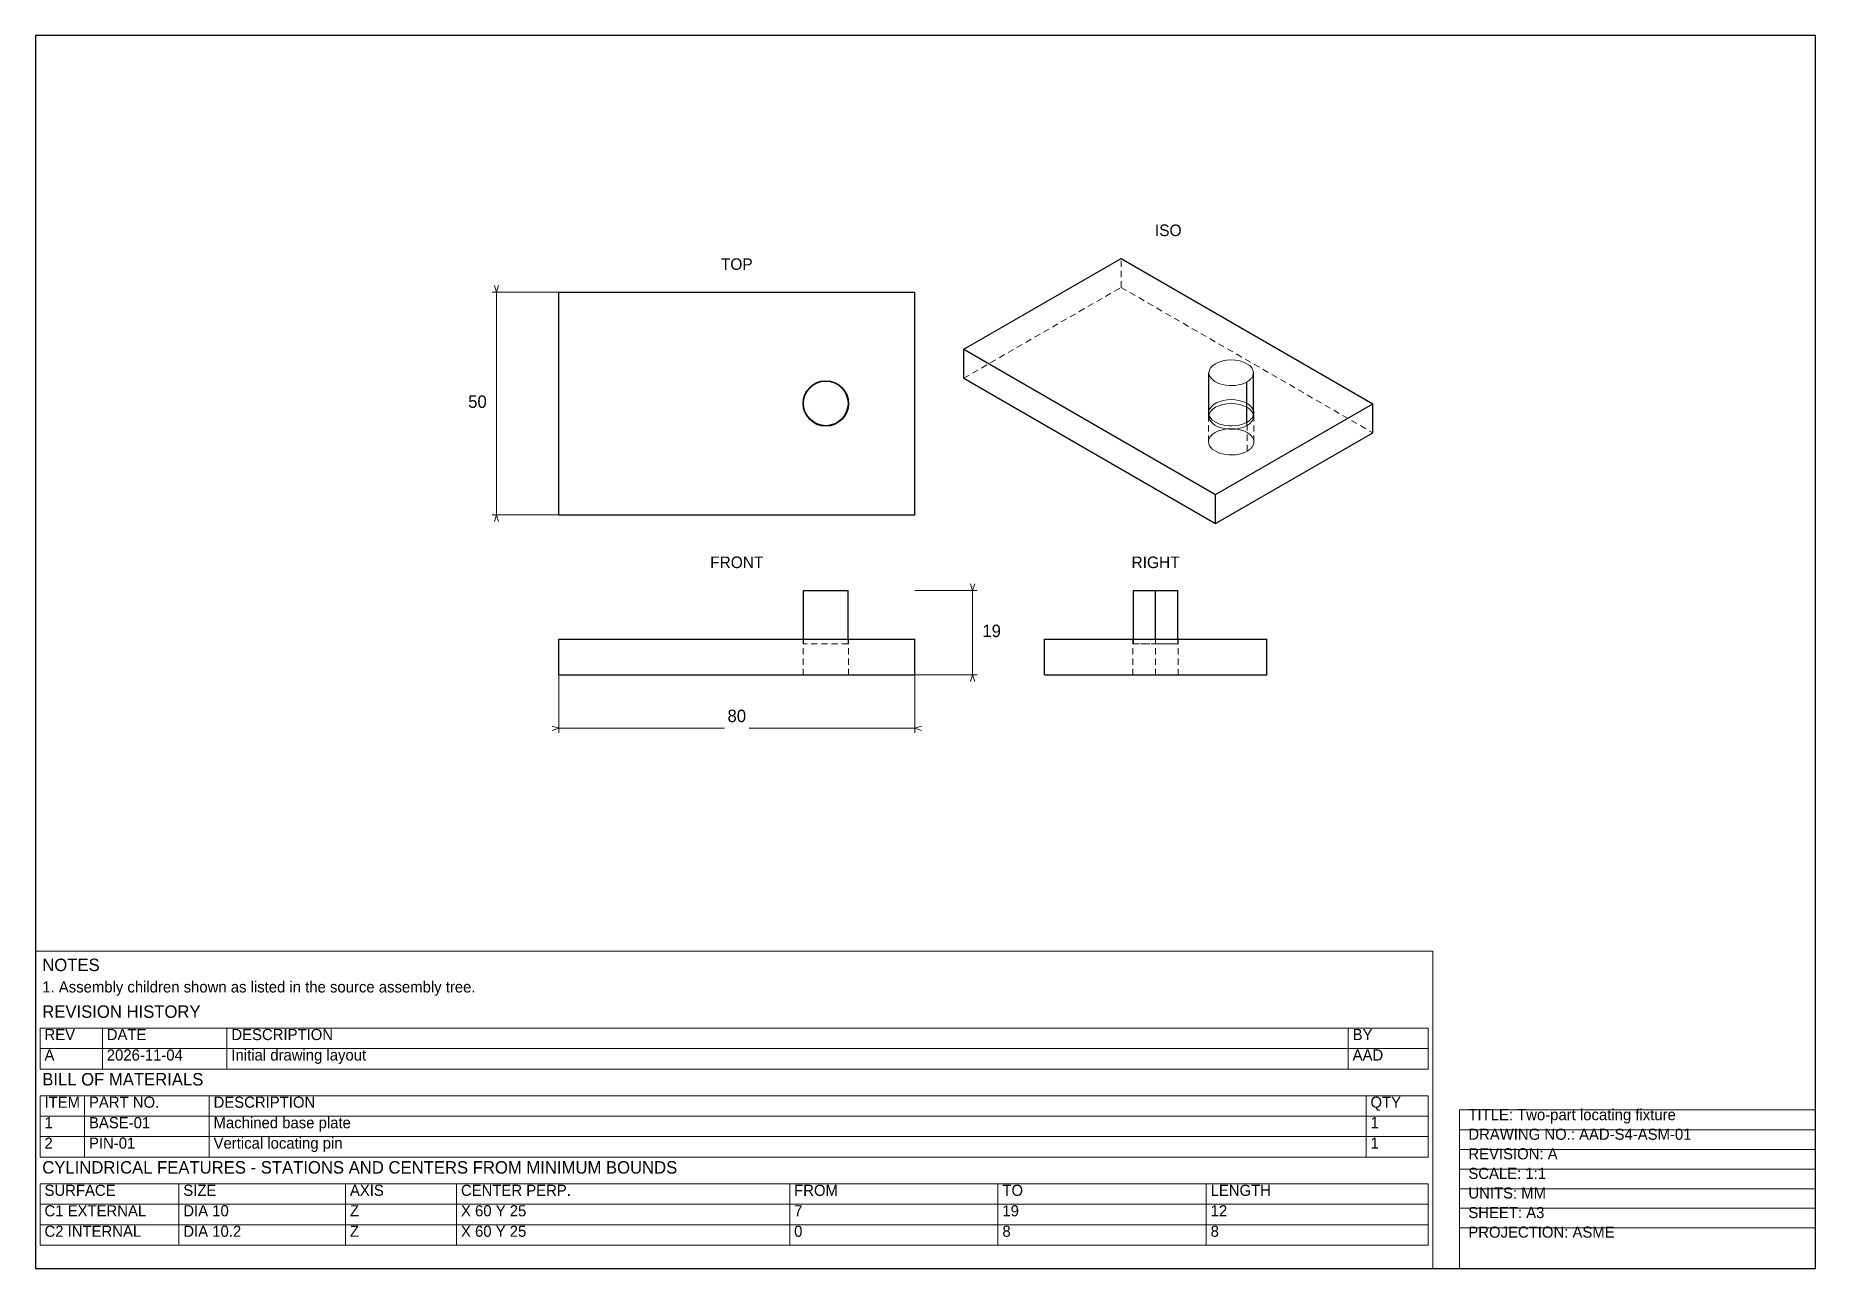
# Model space of a CAD drawing. Header units: millimetres. Extents: x 10 to 410, y 10 to 287.
import ezdxf
from ezdxf.enums import TextEntityAlignment as Align

# ---------------------------------------------------------------- set-up
doc = ezdxf.new("R2010")
doc.units = ezdxf.units.MM
doc.linetypes.add('AAD_HIDDEN', pattern=[2.3, 1.4, -0.9])
for name, color, linetype, lineweight in [('ANNOTATION', 7, 'Continuous', 18), ('BORDER', 7, 'Continuous', 18), ('DIMENSIONS', 7, 'Continuous', 18), ('HIDDEN', 8, 'Continuous', 18), ('SCHEDULE', 7, 'Continuous', 18), ('TITLE', 7, 'Continuous', 18), ('VISIBLE', 7, 'Continuous', 18)]:
    doc.layers.add(name, color=color, linetype=linetype, lineweight=lineweight)

msp = doc.modelspace()

# ---------------------------------------------------------------- linework, layer by layer
at = {"layer": 'BORDER', "lineweight": 30}
for p, q in [((410, 287), (10, 287)), ((10, 287), (10, 10)), ((410, 10), (410, 287)), ((10, 10), (410, 10))]:
    msp.add_line(p, q, dxfattribs=at)
at = {"layer": 'DIMENSIONS', "lineweight": 13}
for p, q in [((127.59, 229.35), (112.59, 229.35)), ((127.59, 179.35), (112.59, 179.35)), ((207.59, 162.35), (221.59, 162.35)), ((127.59, 143.35), (127.59, 130.35)), ((207.59, 143.35), (207.59, 130.35)), ((207.59, 143.35), (221.59, 143.35))]:
    msp.add_line(p, q, dxfattribs=at)
at = {"layer": 'DIMENSIONS', "lineweight": 18}
for p, q in [((113.59, 229.35), (113.11, 230.85)), ((113.59, 229.35), (114.07, 230.85)), ((113.59, 179.35), (113.59, 229.35)), ((113.59, 179.35), (113.11, 177.85)), ((113.59, 179.35), (114.07, 177.85)), ((220.59, 162.35), (220.11, 163.85)), ((220.59, 162.35), (221.07, 163.85)), ((220.59, 143.35), (220.59, 162.35)), ((220.59, 143.35), (220.11, 141.85)), ((220.59, 143.35), (221.07, 141.85)), ((127.59, 131.35), (126.09, 131.83)), ((127.59, 131.35), (126.09, 130.87)), ((127.59, 131.35), (164.84, 131.35)), ((170.35, 131.35), (207.59, 131.35)), ((207.59, 131.35), (209.09, 131.83)), ((207.59, 131.35), (209.09, 130.87))]:
    msp.add_line(p, q, dxfattribs=at)
at = {"layer": 'HIDDEN', "linetype": 'AAD_HIDDEN', "lineweight": 18}
for p, q in [((253.95, 230.42), (253.95, 236.95)), ((218.59, 210.01), (253.95, 230.42)), ((253.95, 230.42), (310.52, 197.76)), ((273.6, 195.72), (273.6, 202.25)), ((273.7, 201.43), (273.7, 201.67)), ((282.23, 199.39), (282.23, 200.13)), ((282.31, 193.64), (282.31, 200.17)), ((283.7, 201.43), (283.7, 201.67)), ((283.8, 195.72), (283.8, 202.25)), ((266.71, 162.35), (256.71, 162.35)), ((182.49, 143.35), (182.49, 151.35)), ((192.69, 151.35), (182.49, 151.35)), ((182.59, 150.35), (182.59, 151.35)), ((192.59, 150.35), (182.59, 150.35)), ((192.59, 150.35), (192.59, 151.35)), ((192.69, 143.35), (192.69, 151.35)), ((256.61, 143.35), (256.61, 151.35)), ((256.61, 151.35), (261.71, 151.35)), ((266.81, 151.35), (256.61, 151.35)), ((256.71, 150.35), (256.71, 151.35)), ((256.71, 150.35), (261.71, 150.35)), ((266.71, 150.35), (256.71, 150.35)), ((261.71, 143.35), (261.71, 151.35)), ((261.71, 150.35), (261.71, 151.35)), ((261.71, 151.35), (266.81, 151.35)), ((261.71, 150.35), (266.71, 150.35)), ((266.71, 150.35), (266.71, 151.35)), ((266.81, 143.35), (266.81, 151.35)), ((192.69, 143.35), (182.49, 143.35)), ((256.61, 143.35), (261.71, 143.35)), ((266.81, 143.35), (256.61, 143.35)), ((261.71, 143.35), (266.81, 143.35))]:
    msp.add_line(p, q, dxfattribs=at)
at = {"layer": 'HIDDEN', "linetype": 'AAD_HIDDEN', "lineweight": 15}
for points in [[(283.7, 202.83), (283.45, 203.32), (283.07, 203.77), (282.56, 204.18), (281.93, 204.53), (281.21, 204.81), (280.41, 205.02), (279.57, 205.15), (278.7, 205.2), (277.83, 205.15), (276.98, 205.02), (276.19, 204.81), (275.47, 204.53), (274.84, 204.18), (274.33, 203.77), (273.94, 203.32), (273.7, 202.83)], [(283.7, 201.43), (283.6, 202), (283.32, 202.54), (282.86, 203.04), (282.23, 203.48), (281.48, 203.83), (280.61, 204.1), (279.67, 204.27), (278.7, 204.32), (277.72, 204.27), (276.79, 204.1), (275.92, 203.83), (275.16, 203.48), (274.54, 203.04), (274.08, 202.54), (273.8, 202), (273.7, 201.43)], [(273.7, 201.43), (273.75, 201.01), (273.91, 200.6), (274.18, 200.2), (274.54, 199.83), (274.99, 199.5), (275.53, 199.2), (276.13, 198.96), (276.79, 198.77), (277.48, 198.63), (278.21, 198.56), (278.94, 198.55), (279.67, 198.6), (280.38, 198.72), (281.06, 198.89), (281.68, 199.12), (282.23, 199.39)], [(282.23, 199.39), (282.4, 199.5), (282.56, 199.6), (282.71, 199.71), (282.86, 199.83), (282.99, 199.95), (283.11, 200.07), (283.22, 200.2), (283.32, 200.33), (283.41, 200.46), (283.48, 200.6), (283.55, 200.73), (283.6, 200.87), (283.64, 201.01), (283.67, 201.15), (283.69, 201.29), (283.7, 201.43)], [(283.8, 195.72), (283.7, 196.29), (283.41, 196.85), (282.94, 197.35), (282.31, 197.8), (281.53, 198.17), (280.65, 198.44), (279.69, 198.61), (278.7, 198.66), (277.7, 198.61), (276.75, 198.44), (275.87, 198.17), (275.09, 197.8), (274.46, 197.35), (273.99, 196.85), (273.7, 196.29), (273.6, 195.72)], [(273.6, 195.72), (273.65, 195.29), (273.82, 194.86), (274.09, 194.46), (274.46, 194.08), (274.92, 193.74), (275.46, 193.44), (276.08, 193.19), (276.75, 193), (277.46, 192.86), (278.2, 192.79), (278.95, 192.78), (279.69, 192.83), (280.42, 192.95), (281.1, 193.12), (281.74, 193.35), (282.31, 193.64)], [(282.31, 193.64), (282.48, 193.74), (282.64, 193.85), (282.8, 193.97), (282.94, 194.08), (283.07, 194.21), (283.2, 194.33), (283.31, 194.46), (283.41, 194.59), (283.5, 194.73), (283.58, 194.86), (283.65, 195), (283.7, 195.14), (283.74, 195.29), (283.77, 195.43), (283.79, 195.57), (283.8, 195.72)]]:
    msp.add_lwpolyline(points, dxfattribs=at)
at = {"layer": 'SCHEDULE', "lineweight": 18}
for p, q in [((324, 81.3), (10, 81.3)), ((10, 81.3), (10, 10)), ((324, 10), (324, 81.3)), ((10, 10), (324, 10))]:
    msp.add_line(p, q, dxfattribs=at)
at = {"layer": 'SCHEDULE', "lineweight": 13}
for p, q in [((11, 64), (323, 64)), ((11, 64), (11, 54.8)), ((25, 64), (25, 54.8)), ((53, 64), (53, 54.8)), ((305, 64), (305, 54.8)), ((323, 64), (323, 54.8)), ((11, 59.4), (323, 59.4)), ((11, 54.8), (323, 54.8)), ((11, 48.8), (323, 48.8)), ((11, 48.8), (11, 35)), ((21, 48.8), (21, 35)), ((49, 48.8), (49, 35)), ((309, 48.8), (309, 35)), ((323, 48.8), (323, 35)), ((11, 44.2), (323, 44.2)), ((11, 39.6), (323, 39.6)), ((11, 35), (323, 35)), ((11, 29), (323, 29)), ((11, 29), (11, 15.2)), ((42.2, 29), (42.2, 15.2)), ((79.64, 29), (79.64, 15.2)), ((104.6, 29), (104.6, 15.2)), ((179.48, 29), (179.48, 15.2)), ((226.28, 29), (226.28, 15.2)), ((273.08, 29), (273.08, 15.2)), ((323, 29), (323, 15.2)), ((11, 24.4), (323, 24.4)), ((11, 19.8), (323, 19.8)), ((11, 15.2), (323, 15.2))]:
    msp.add_line(p, q, dxfattribs=at)
at = {"layer": 'TITLE', "lineweight": 18}
for p, q in [((410, 45.6), (330, 45.6)), ((330, 45.6), (330, 10)), ((410, 10), (410, 45.6)), ((330, 10), (410, 10))]:
    msp.add_line(p, q, dxfattribs=at)
at = {"layer": 'TITLE', "lineweight": 13}
for p, q in [((330, 41.1), (410, 41.1)), ((330, 36.7), (410, 36.7)), ((330, 32.3), (410, 32.3)), ((330, 27.9), (410, 27.9)), ((330, 23.5), (410, 23.5)), ((330, 19.1), (410, 19.1))]:
    msp.add_line(p, q, dxfattribs=at)
at = {"layer": 'VISIBLE', "lineweight": 25}
for p, q in [((218.59, 216.54), (253.95, 236.95)), ((253.95, 236.95), (310.52, 204.29)), ((127.59, 179.35), (127.59, 229.35)), ((127.59, 229.35), (207.59, 229.35)), ((207.59, 179.35), (207.59, 229.35)), ((218.59, 210.01), (218.59, 216.54)), ((218.59, 216.54), (275.16, 183.88)), ((218.59, 210.01), (275.16, 177.35)), ((273.7, 201.67), (273.7, 211.23)), ((282.23, 200.13), (282.23, 209.19)), ((283.7, 201.67), (283.7, 211.23)), ((275.16, 183.88), (310.52, 204.29)), ((310.52, 197.76), (310.52, 204.29)), ((275.16, 177.35), (310.52, 197.76)), ((275.16, 177.35), (275.16, 183.88)), ((127.59, 179.35), (207.59, 179.35)), ((182.59, 151.35), (182.59, 162.35)), ((182.59, 162.35), (192.59, 162.35)), ((192.59, 151.35), (192.59, 162.35)), ((256.71, 151.35), (256.71, 162.35)), ((256.71, 162.35), (261.71, 162.35)), ((261.71, 151.35), (261.71, 162.35)), ((261.71, 162.35), (266.71, 162.35)), ((266.71, 151.35), (266.71, 162.35)), ((127.59, 143.35), (127.59, 151.35)), ((127.59, 151.35), (207.59, 151.35)), ((207.59, 143.35), (207.59, 151.35)), ((236.71, 143.35), (236.71, 151.35)), ((236.71, 151.35), (286.71, 151.35)), ((286.71, 143.35), (286.71, 151.35)), ((127.59, 143.35), (207.59, 143.35)), ((236.71, 143.35), (286.71, 143.35))]:
    msp.add_line(p, q, dxfattribs=at)
at = {"layer": 'VISIBLE', "lineweight": 18}
for points in [[(283.7, 211.23), (283.6, 211.8), (283.32, 212.34), (282.86, 212.84), (282.23, 213.27), (281.48, 213.63), (280.61, 213.9), (279.67, 214.06), (278.7, 214.12), (277.72, 214.06), (276.79, 213.9), (275.92, 213.63), (275.16, 213.27), (274.54, 212.84), (274.08, 212.34), (273.8, 211.8), (273.7, 211.23)], [(273.7, 211.23), (273.75, 210.81), (273.91, 210.39), (274.18, 210), (274.54, 209.63), (274.99, 209.29), (275.53, 209), (276.13, 208.76), (276.79, 208.57), (277.48, 208.43), (278.21, 208.36), (278.94, 208.35), (279.67, 208.4), (280.38, 208.51), (281.06, 208.69), (281.68, 208.91), (282.23, 209.19)], [(282.23, 209.19), (282.4, 209.29), (282.56, 209.4), (282.71, 209.51), (282.86, 209.63), (282.99, 209.75), (283.11, 209.87), (283.22, 210), (283.32, 210.13), (283.41, 210.26), (283.48, 210.39), (283.55, 210.53), (283.6, 210.67), (283.64, 210.81), (283.67, 210.95), (283.69, 211.09), (283.7, 211.23)], [(273.7, 202.83), (273.69, 202.8), (273.68, 202.76), (273.67, 202.72), (273.66, 202.69), (273.65, 202.65), (273.64, 202.62), (273.63, 202.58), (273.62, 202.54), (273.62, 202.51), (273.61, 202.47), (273.61, 202.43), (273.61, 202.4), (273.6, 202.36), (273.6, 202.32), (273.6, 202.29), (273.6, 202.25)], [(273.6, 202.25), (273.65, 201.82), (273.82, 201.4), (274.09, 200.99), (274.46, 200.62), (274.92, 200.27), (275.46, 199.97), (276.08, 199.73), (276.75, 199.53), (277.46, 199.39), (278.2, 199.32), (278.95, 199.31), (279.69, 199.36), (280.42, 199.48), (281.1, 199.65), (281.74, 199.89), (282.31, 200.17)], [(282.31, 200.17), (282.48, 200.27), (282.64, 200.38), (282.8, 200.5), (282.94, 200.62), (283.07, 200.74), (283.2, 200.86), (283.31, 200.99), (283.41, 201.12), (283.5, 201.26), (283.58, 201.4), (283.65, 201.54), (283.7, 201.68), (283.74, 201.82), (283.77, 201.96), (283.79, 202.11), (283.8, 202.25)], [(283.8, 202.25), (283.8, 202.29), (283.8, 202.32), (283.8, 202.36), (283.79, 202.4), (283.79, 202.43), (283.78, 202.47), (283.78, 202.51), (283.77, 202.54), (283.77, 202.58), (283.76, 202.62), (283.75, 202.65), (283.74, 202.69), (283.73, 202.72), (283.72, 202.76), (283.71, 202.8), (283.7, 202.83)]]:
    msp.add_lwpolyline(points, dxfattribs=at)
at = {"layer": 'VISIBLE', "lineweight": 25}
for radius in [5.1, 5]:
    msp.add_circle((187.59, 204.35), radius, dxfattribs=at)

# ---------------------------------------------------------------- texts
at = {"layer": 'ANNOTATION', "lineweight": 18}
for s, p in [('ISO', (264.56, 241.95)), ('TOP', (167.59, 234.35)), ('FRONT', (167.59, 167.35)), ('RIGHT', (261.71, 167.35))]:
    msp.add_text(s, height=2.6, dxfattribs=at).set_placement(p, align=Align.CENTER)
at = {"layer": 'DIMENSIONS', "lineweight": 18}
msp.add_text('50', height=2.8, dxfattribs=at).set_placement((111.39, 203.35), align=Align.RIGHT)
msp.add_text('19', height=2.8, dxfattribs=at).set_placement((222.79, 151.85))
msp.add_text('80', height=2.8, dxfattribs=at).set_placement((167.59, 132.75), align=Align.CENTER)
at = {"layer": 'SCHEDULE', "lineweight": 18}
for s, height, p in [('NOTES', 2.8, (11.5, 76.8)), ('1. Assembly children shown as listed in the source assembly tree.', 2.5, (11.5, 72)), ('REVISION HISTORY', 2.8, (11.5, 66.3)), ('REV', 2.5, (12, 61.3)), ('DATE', 2.5, (26, 61.3)), ('DESCRIPTION', 2.5, (54, 61.3)), ('BY', 2.5, (306, 61.3)), ('A', 2.5, (12, 56.7)), ('2026-11-04', 2.5, (26, 56.7)), ('Initial drawing layout', 2.5, (54, 56.7)), ('AAD', 2.5, (306, 56.7)), ('BILL OF MATERIALS', 2.8, (11.5, 51.1)), ('ITEM', 2.5, (12, 46.1)), ('PART NO.', 2.5, (22, 46.1)), ('DESCRIPTION', 2.5, (50, 46.1)), ('QTY', 2.5, (310, 46.1)), ('BASE-01', 2.5, (22, 41.5)), ('Machined base plate', 2.5, (50, 41.5)), ('1', 2.5, (12, 41.5)), ('1', 2.5, (310, 41.5)), ('2', 2.5, (12, 36.9)), ('PIN-01', 2.5, (22, 36.9)), ('Vertical locating pin', 2.5, (50, 36.9)), ('1', 2.5, (310, 36.9)), ('CYLINDRICAL FEATURES - STATIONS AND CENTERS FROM MINIMUM BOUNDS', 2.8, (11.5, 31.3)), ('SURFACE', 2.5, (12, 26.3)), ('SIZE', 2.5, (43.2, 26.3)), ('AXIS', 2.5, (80.64, 26.3)), ('CENTER PERP.', 2.5, (105.6, 26.3)), ('FROM', 2.5, (180.48, 26.3)), ('TO', 2.5, (227.28, 26.3)), ('LENGTH', 2.5, (274.08, 26.3)), ('C1 EXTERNAL', 2.5, (12, 21.7)), ('DIA 10', 2.5, (43.2, 21.7)), ('Z', 2.5, (80.64, 21.7)), ('X 60 Y 25', 2.5, (105.6, 21.7)), ('7', 2.5, (180.48, 21.7)), ('19', 2.5, (227.28, 21.7)), ('12', 2.5, (274.08, 21.7)), ('C2 INTERNAL', 2.5, (12, 17.1)), ('DIA 10.2', 2.5, (43.2, 17.1)), ('Z', 2.5, (80.64, 17.1)), ('X 60 Y 25', 2.5, (105.6, 17.1)), ('0', 2.5, (180.48, 17.1)), ('8', 2.5, (227.28, 17.1)), ('8', 2.5, (274.08, 17.1))]:
    msp.add_text(s, height=height, dxfattribs=at).set_placement(p)
at = {"layer": 'TITLE', "lineweight": 18}
for s, p in [('TITLE: Two-part locating fixture', (332, 43.3)), ('DRAWING NO.: AAD-S4-ASM-01', (332, 38.9)), ('REVISION: A', (332, 34.5)), ('SCALE: 1:1', (332, 30.1)), ('UNITS: MM', (332, 25.7)), ('SHEET: A3', (332, 21.3)), ('PROJECTION: ASME', (332, 16.9))]:
    msp.add_text(s, height=2.5, dxfattribs=at).set_placement(p)

doc.saveas('drawing.dxf')
